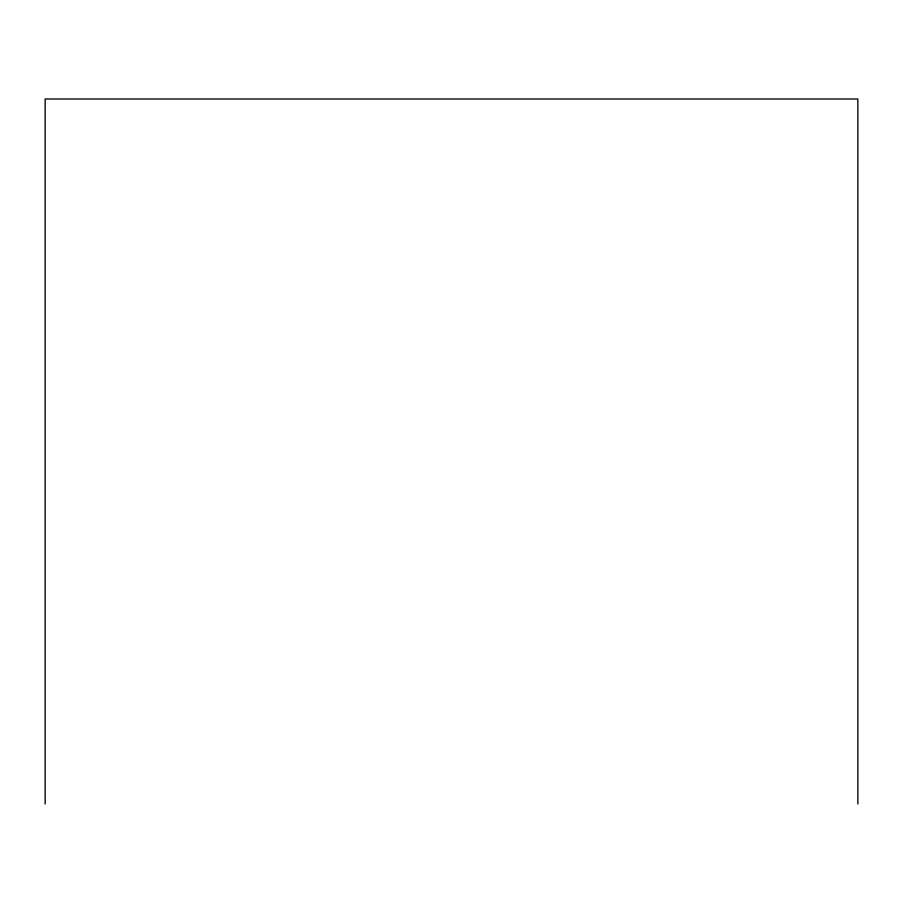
<?xml version="1.0" encoding="UTF-8"?>
<svg xmlns="http://www.w3.org/2000/svg" width="903" height="903" viewBox="0 0 903 903"><rect width="100%" height="100%" fill="white"/><g stroke="black" fill="none" stroke-linecap="round" stroke-linejoin="round"><path stroke-width="1.35" d="M857.85 804.009L857.85 98.991L45.15 98.991L45.15 804.009"/></g></svg>
